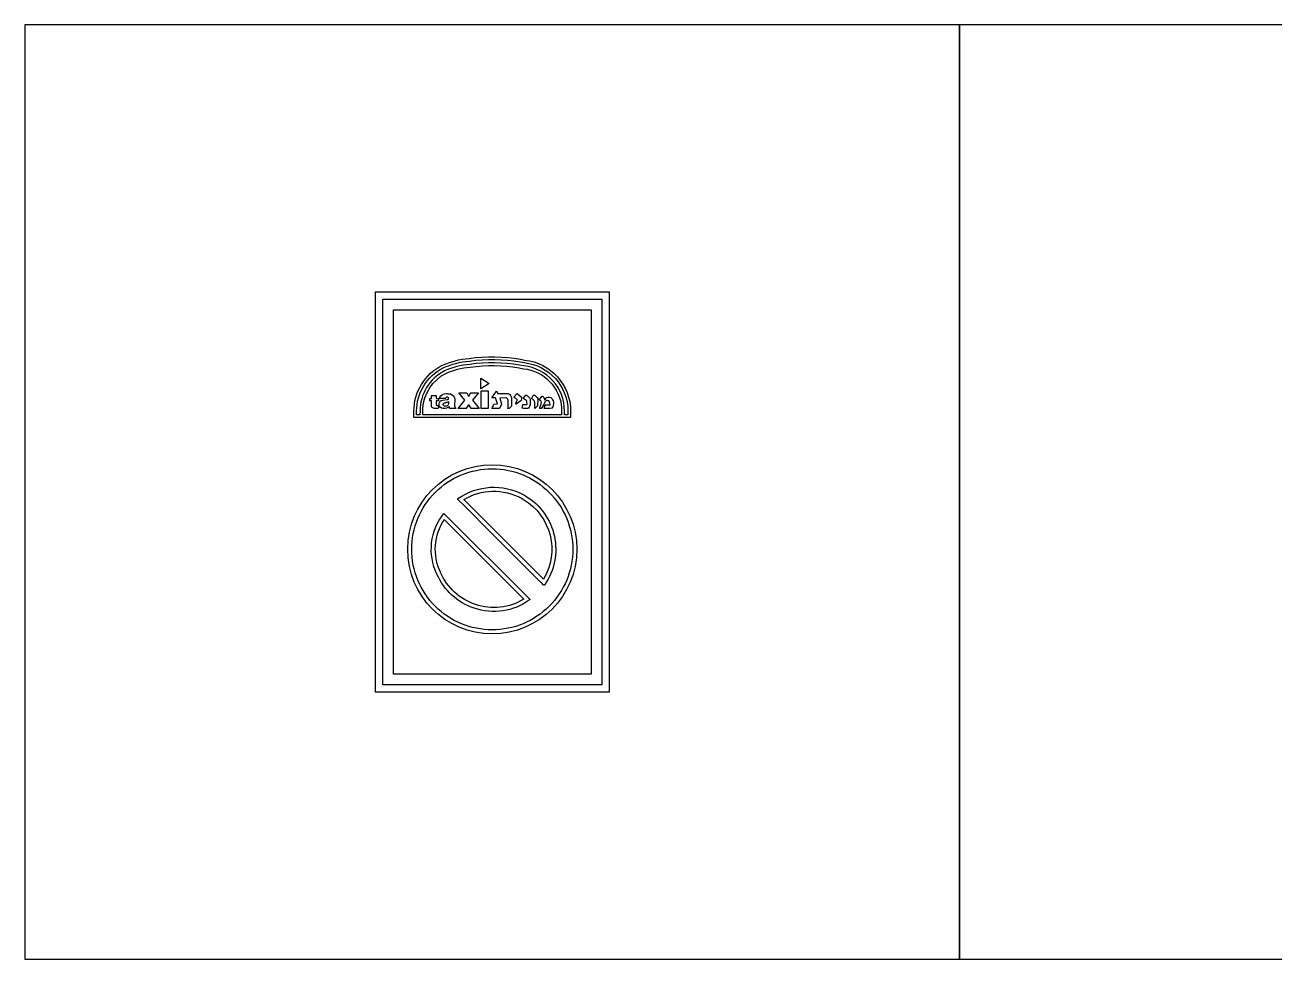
# Model space of a CAD drawing. Extents: x 0 to 4200, y -1400 to 2100.
# Drawn here: x 0 to 1873, y -1400 to 0 of the extents above; entities that cross this region are included whole.
import ezdxf

# ---------------------------------------------------------------- set-up
doc = ezdxf.new("R2010")
doc.units = 0
doc.header["$MEASUREMENT"] = 0

msp = doc.modelspace()

# ---------------------------------------------------------------- linework, layer by layer
for points in [[(0, -1400), (1400, -1400), (1400, 0), (0, 0)], [(1400, -1400), (2800, -1400), (2800, 0), (1400, 0)]]:
    msp.add_lwpolyline(points, close=True)
at = {"color": 7}
for points in [[(525, -1000), (525, -400), (875, -400), (875, -1000)], [(536, -989), (536, -411), (864, -411), (864, -989)], [(552, -973), (552, -427), (848, -427), (848, -973)], [(683.1, -545.3), (683.1, -529.5), (695.3, -537.2)], [(683.5, -574.6), (683.5, -548.4), (694, -548.4), (694, -574.6)]]:
    msp.add_lwpolyline(points, close=True, dxfattribs=at)
for points in [[(582.6, -584.2), (582.6, -579, -0.280284), (624.5, -510.3, -0.085342), (665.3, -499.8, -0.080411), (742.5, -501.1), (748.4, -502.2, -0.38291), (817.4, -579), (817.4, -588.2), (582.6, -588.2)], [(808.4, -584.2), (808.3, -578.9, 0.383401), (747.2, -511.1), (740.9, -510, 0.080539), (666.4, -508.7), (666.2, -508.8, 0.08529), (628.5, -518.4, 0.279741), (591.8, -578.9), (591.6, -584.1), (586.6, -584.2), (586.6, -579, -0.280284), (626.3, -514, -0.085595), (665.7, -503.8, -0.080539), (741.8, -505.1), (747.8, -506.1, -0.383401), (813.4, -579), (813.4, -584.2)], [(804, -584.2), (596.1, -584.1), (596, -574.8, -0.26205), (630.3, -522.2, -0.085363), (666.7, -512.8), (666.9, -512.8, -0.08071), (740.2, -514), (746.6, -515.2, -0.362565), (804, -574)], [(619.7, -570.2), (619.6, -572.6, -0.398273), (618.3, -574.6), (617.8, -574.6), (613.5, -574.6, -0.111874), (611.4, -574.2, -0.175872), (609.2, -572.1, -0.136157), (608.9, -570.4), (608.9, -563.3), (606.3, -563.3), (606.3, -560.1), (608.9, -560.1), (608.9, -555.6), (616, -555.6), (616, -560.1), (619.3, -560.1), (619.3, -563.3), (616, -563.3), (616, -566.4), (616.1, -568.9, 0.160601), (616.4, -569.7, 0.168197), (617.3, -570.2)], [(622.2, -573, -0.096775), (621.2, -572.1, -0.164524), (620.3, -567.7, -0.334343), (625.5, -562.2), (632.4, -561.2, -0.05652), (632.9, -561.2, 0.058013), (633.7, -561.2, 0.209314), (634.3, -560.8, 0.192744), (634.6, -559.5, 0.165194), (634, -558.3, 0.16499), (633.3, -558, 0.059544), (631.6, -557.9, 0.229572), (630.2, -558.7, -0.02095), (629.3, -559.8), (627.2, -559.8), (621, -559.8), (621, -558.4, -0.008334), (621.3, -558, -0.254093), (631.1, -552.5, -0.031765), (636.3, -552.9, -0.054174), (638.5, -553.4, -0.31296), (643.8, -561.2), (643.7, -570.2, 0.022017), (643.7, -571.3, 0.112381), (643.8, -571.9, -0.035608), (644.4, -573.3, 0.095217), (644.8, -573.7, -0.019815), (645.4, -574.1, -0.277193), (645.4, -574.6), (643.8, -574.6), (637.6, -574.6), (636.1, -574.6, -0.258822), (635.8, -574.2, -0.087757), (635.8, -573.6, 0.036819), (635.9, -572.9, 0.163467), (635.8, -572.5, 0.457905), (634.9, -572.5, -0.099974), (633.7, -573.3, -0.101867), (629.6, -574.6), (627.7, -574.6, 0.020511), (625.8, -574.6, -0.208557)], [(661.7, -551.4), (663.9, -555.6, 0.040161), (664.2, -556, 0.184638), (664.7, -556.2, 0.184638), (665.2, -556, 0.040161), (665.4, -555.6), (667.3, -551.7, -0.108548), (667.7, -551.4), (679.2, -551.4), (670.6, -562.6), (680.2, -574.6), (668.3, -574.6), (665.3, -570, 0.547493), (664, -570), (661.1, -574.6), (649.2, -574.6), (658.8, -562.6), (650.2, -551.4)], [(699.5, -574.6, 0.051442), (702.5, -568.1), (708, -568), (705, -558.9), (699.4, -558.8), (706.3, -548.9, -0.191451), (706.9, -549.2, -0.07633), (707.3, -550.1, 0.053584), (707.7, -551.2, 0.054694), (708.1, -552.3), (720.7, -552.3), (722.4, -552.3, -0.207843), (726.4, -554.1, -0.189366), (728.9, -560.9), (728.9, -571.2), (725.2, -574.6), (723.6, -574.6, -0.026442), (723.6, -574.2), (723.7, -573.5), (723.7, -562.5, 0.303844), (721.4, -559.1), (711.6, -559.3), (713.8, -568.4), (711, -574.6)], [(735.7, -568.1, -0.229151), (735.2, -568.1, -0.112341), (735.2, -567.5, -0.012356), (735.5, -566.5), (735.7, -565.9, -0.048129), (736.8, -563.6, 0.122018), (737.4, -561.6, 0.199377), (737, -560.8, -0.078994), (732.5, -557.8), (737.4, -552.4), (743.3, -557.4, -0.065237), (743.7, -558, -0.075999), (743.9, -558.8, -0.110017), (743.8, -561.6, -0.162321), (743.1, -562.7)], [(753.5, -574.6), (751.3, -574.6), (747.2, -574.6), (745, -574.3, -0.111945), (745.1, -572.2, -0.010623), (745.5, -570.8, 0.041512), (745.6, -569.9, -0.080003), (745.8, -569.1, -0.246552), (746.3, -568.7), (752, -568.6, 0.022521), (752.1, -568.2), (751.8, -564.3, 0.227662), (750.5, -562.1, 0.03241), (748.9, -561.2, 0.037546), (747.9, -560.7, -0.06499), (747.3, -560.4, -0.363513), (747, -559.4), (750.2, -554.9, -0.170762), (750.8, -554.8, -0.052249), (751.3, -555, -0.12233), (755.8, -559, -0.0386), (756.7, -560.9, -0.104136), (756, -571.6, -0.023142), (754.4, -574.1, -0.173901)], [(763.9, -574.6), (763.9, -567.6, 0.099273), (763.5, -564.5, 0.102967), (762.8, -563.4, -0.008031), (761.1, -561.6, 0.086695), (759.7, -560.6, -0.258421), (759.1, -559.9, -0.119464), (759.2, -559.2), (761.5, -555.3, -0.12472), (762.1, -554.9, -0.205825), (763.1, -555, -0.139728), (768.3, -559.9), (767.7, -570.6)], [(771, -574.6, -0.050778), (771.2, -574), (771.5, -573.1), (773.2, -567.9), (773.4, -567.1), (773.7, -565.4, 0.170435), (772.6, -563.5, -0.025504), (771.2, -562.2, -0.050413), (770.8, -561.6, -0.235571), (770.8, -561.2), (774.6, -556.5, -0.103089), (775, -556.3, -0.242419), (775.4, -556.3, -0.105638), (777.1, -558.3, -0.057311), (777.7, -559.3, -0.017675), (778.1, -560.8, 0.037667), (778.5, -561.7, 0.259604), (779, -561.8, 0.157366), (779.6, -560.9, -0.045802), (779.9, -560.1, -0.40478), (787.6, -558.5, -0.098718), (789.6, -560.4, -0.14397), (791.8, -566.9, -0.097308), (791.5, -569.5, 0.004935), (791.2, -571.2, -0.081836), (790.8, -572.2, -0.004651), (790.2, -573.6, -0.171281), (789.1, -574.5), (787, -574.6), (779.5, -574.6), (778, -574.6, -0.306894), (777.6, -574.2), (779.3, -569.7, -0.054987), (779.7, -569.4), (785.7, -569.4, 0.06661), (786.6, -569.2, 0.191533), (786.9, -568.7), (785.9, -564.7, 0.591103), (779.7, -564.2, 0.057339), (777.2, -569, -0.058822), (773.1, -574.6)], [(634.6, -564.6, -0.034207), (634.5, -567.5, -0.070177), (634, -569.2, -0.182246), (631.9, -571.1, -0.161009), (628.5, -571.4, -0.202335), (626.8, -570.2, -0.297269), (627, -567.3, -0.112212), (628.1, -566.6, -0.020581), (628.5, -566.4, -0.042722), (630.2, -565.9, 0.015083), (632.1, -565.5, 0.059823), (634.1, -564.8)], [(573.3, -785.9, -1), (826.7, -785.9, -1)], [(579.3, -785.9, -0.414214), (700, -665.2, -0.414214), (820.7, -785.9, -0.414214), (700, -906.6, -0.414214)], [(648.3, -711), (648.3, -710.5), (648.5, -710.3), (648.7, -710.1), (648.7, -709.9, -0.287477), (747.1, -704.3, 0.036478), (747.8, -704.7, -0.047252), (748.1, -704.8, -0.117593), (749.4, -705.5, 0.029126), (750, -705.9, -0.431674), (778.7, -838.9, 0.010986), (778.3, -839.7), (777.9, -839.7), (777.5, -839.7), (777.2, -839.7), (776.8, -839.7, 0.063027), (772.5, -835.1), (766, -828.7), (727.5, -790.1), (699, -761.6), (659.4, -721.9)], [(657.3, -711.4, -0.267445), (743.9, -709.4, 0.016675), (744.2, -709.6, 0.025719), (745.3, -710.1), (745.6, -710.3), (746, -710.5, 0.016855), (746.8, -711), (746.9, -711.1, -0.413052), (776.8, -830.9), (776.6, -830.7), (770.3, -824.4), (731.7, -785.9), (703.3, -757.4), (663.7, -717.7)], [(627.4, -732.1), (628.2, -732.7), (756.2, -860.8), (756.3, -860.9), (756.3, -861.3), (756.1, -861.5), (755.9, -861.7, -0.247343), (673, -874.2, -0.213877), (617.2, -823, -0.287377)], [(747.3, -860.4, -0.228103), (674.9, -868.5, -0.213877), (622.6, -820.6), (622.6, -820.4, -0.264897), (628.2, -741.2)]]:
    msp.add_lwpolyline(points, format="xyb", close=True, dxfattribs=at)

doc.saveas('drawing.dxf')
